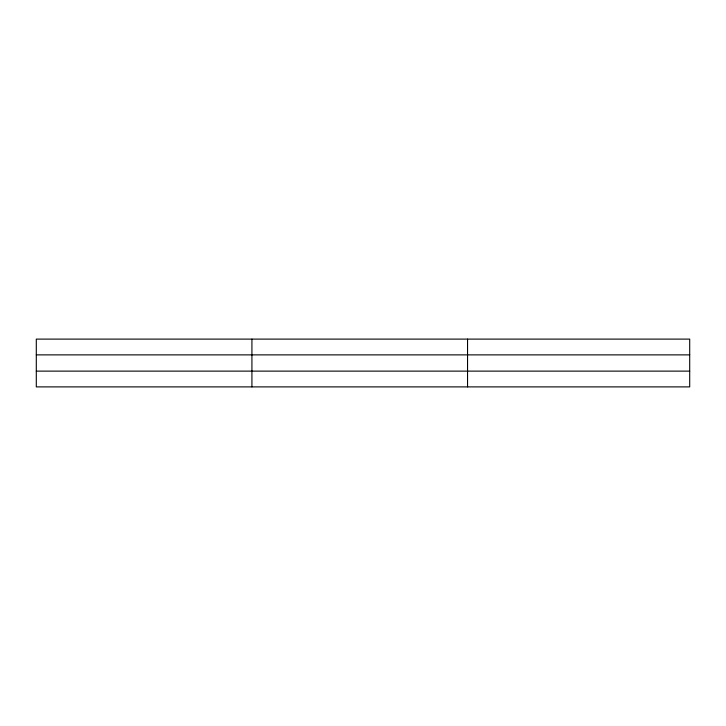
<?xml version="1.0" encoding="UTF-8"?>
<svg xmlns="http://www.w3.org/2000/svg" width="726" height="726" viewBox="0 0 726 726"><rect width="100%" height="100%" fill="white"/><g stroke="black" fill="none" stroke-linecap="round" stroke-linejoin="round"><path stroke-width="1.09" d="M251.922 339.106L251.922 386.894M467.544 339.106L467.544 386.894M689.7 354.878L689.7 339.106L36.3 339.106L36.3 386.894L689.7 386.894L689.7 354.878L36.3 354.878M36.3 371.122L689.7 371.122"/></g></svg>
